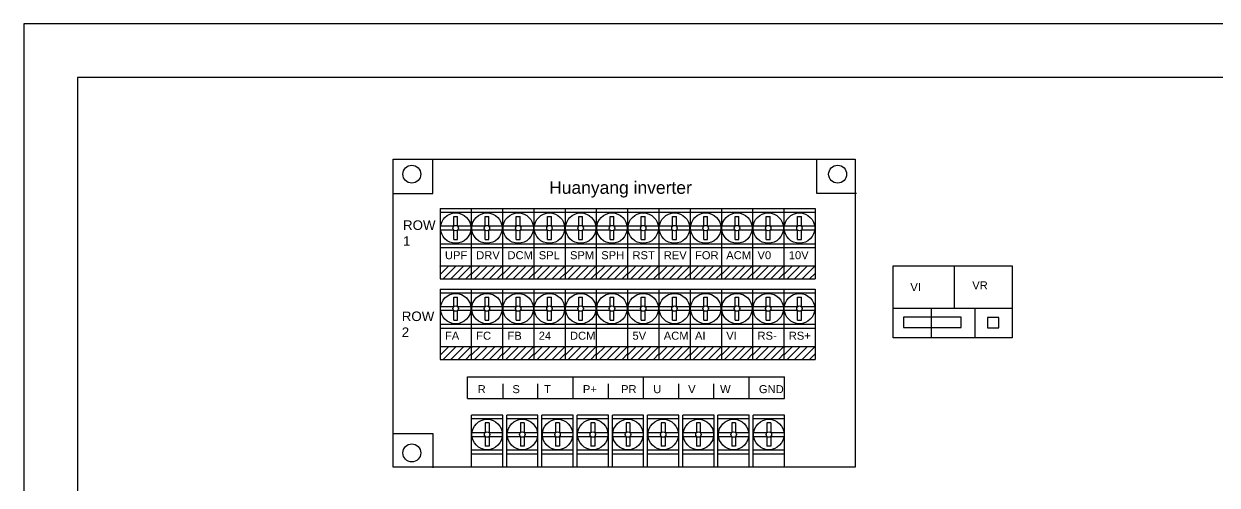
# Model space of a CAD drawing. Header units: inches. Extents: x 0 to 34.5, y 0 to 23.
# Drawn here: x 0 to 11.12, y 18.69 to 23 of the extents above; entities that cross this region are included whole.
import ezdxf
from ezdxf.enums import TextEntityAlignment as Align

# ---------------------------------------------------------------- set-up
doc = ezdxf.new("R2010")
doc.units = ezdxf.units.IN
doc.header["$MEASUREMENT"] = 0
doc.linetypes.add('ACAD_ISO03W100', pattern=[30, 12, -18])
doc.layers.add('TEMPLATE', color=5, linetype='Continuous')
doc.layers.add('Title Block', color=7, linetype='Continuous')
doc.styles.add('ISO Proportional', font='isocp.shx')
doc.styles.get("Standard").update_dxf_attribs({"font": 'Arial.ttf'})

# ---------------------------------------------------------------- blocks, each defined once
blk = doc.blocks.new('VFD')
at = {"linetype": 'Continuous'}
h = blk.add_hatch(dxfattribs=at)
h.set_pattern_fill('ANSI31', color=256, scale=0.25)
h.set_pattern_definition([(45, (5.415676, -1.14462), (-0.02209709, 0.02209709), [])])
h.paths.add_polyline_path([(1.131, 5.6106), (1.131, 5.5342), (1.3148, 5.5342), (1.3148, 5.6106)])
h = blk.add_hatch(dxfattribs=at)
h.set_pattern_fill('ANSI31', color=256, scale=0.25)
h.set_pattern_definition([(45, (5.599474, -1.14462), (-0.02209709, 0.02209709), [])])
h.paths.add_polyline_path([(1.3148, 5.6106), (1.3148, 5.5342), (1.4986, 5.5342), (1.4986, 5.6106)])
h = blk.add_hatch(dxfattribs=at)
h.set_pattern_fill('ANSI31', color=256, scale=0.25)
h.set_pattern_definition([(45, (5.783273, -1.14462), (-0.02209709, 0.02209709), [])])
h.paths.add_polyline_path([(1.4986, 5.6106), (1.4986, 5.5342), (1.6824, 5.5342), (1.6824, 5.6106)])
h = blk.add_hatch(dxfattribs=at)
h.set_pattern_fill('ANSI31', color=256, scale=0.25)
h.set_pattern_definition([(45, (5.96707, -1.14462), (-0.02209709, 0.02209709), [])])
h.paths.add_polyline_path([(1.6824, 5.6106), (1.6824, 5.5342), (1.8662, 5.5342), (1.8662, 5.6106)])
h = blk.add_hatch(dxfattribs=at)
h.set_pattern_fill('ANSI31', color=256, scale=0.25)
h.set_pattern_definition([(45, (6.15087, -1.14462), (-0.02209709, 0.02209709), [])])
h.paths.add_polyline_path([(1.8662, 5.6106), (1.8662, 5.5342), (2.05, 5.5342), (2.05, 5.6106)])
h = blk.add_hatch(dxfattribs=at)
h.set_pattern_fill('ANSI31', color=256, scale=0.25)
h.set_pattern_definition([(45, (6.334668, -1.14462), (-0.02209709, 0.02209709), [])])
h.paths.add_polyline_path([(2.05, 5.6106), (2.05, 5.5342), (2.2338, 5.5342), (2.2338, 5.6106)])
h = blk.add_hatch(dxfattribs=at)
h.set_pattern_fill('ANSI31', color=256, scale=0.25)
h.set_pattern_definition([(45, (6.518467, -1.14462), (-0.02209709, 0.02209709), [])])
h.paths.add_polyline_path([(2.2338, 5.6106), (2.2338, 5.5342), (2.4176, 5.5342), (2.4176, 5.6106)])
h = blk.add_hatch(dxfattribs=at)
h.set_pattern_fill('ANSI31', color=256, scale=0.25)
h.set_pattern_definition([(45, (6.702265, -1.14462), (-0.02209709, 0.02209709), [])])
h.paths.add_polyline_path([(2.4176, 5.6106), (2.4176, 5.5342), (2.6014, 5.5342), (2.6014, 5.6106)])
h = blk.add_hatch(dxfattribs=at)
h.set_pattern_fill('ANSI31', color=256, scale=0.25)
h.set_pattern_definition([(45, (6.886064, -1.14462), (-0.02209709, 0.02209709), [])])
h.paths.add_polyline_path([(2.6014, 5.6106), (2.6014, 5.5342), (2.7852, 5.5342), (2.7852, 5.6106)])
h = blk.add_hatch(dxfattribs=at)
h.set_pattern_fill('ANSI31', color=256, scale=0.25)
h.set_pattern_definition([(45, (7.069862, -1.14462), (-0.02209709, 0.02209709), [])])
h.paths.add_polyline_path([(2.7852, 5.6106), (2.7852, 5.5342), (2.969, 5.5342), (2.969, 5.6106)])
h = blk.add_hatch(dxfattribs=at)
h.set_pattern_fill('ANSI31', color=256, scale=0.25)
h.set_pattern_definition([(45, (7.25366, -1.14462), (-0.02209709, 0.02209709), [])])
h.paths.add_polyline_path([(2.969, 5.6106), (2.969, 5.5342), (3.1528, 5.5342), (3.1528, 5.6106)])
h = blk.add_hatch(dxfattribs=at)
h.set_pattern_fill('ANSI31', color=256, scale=0.25)
h.set_pattern_definition([(45, (7.43746, -1.14462), (-0.02209709, 0.02209709), [])])
h.paths.add_polyline_path([(3.1528, 5.6106), (3.1528, 5.5342), (3.3366, 5.5342), (3.3366, 5.6106)])
at = {"linetype": 'Continuous', "ltscale": 0.079}
h = blk.add_hatch(dxfattribs=at)
h.set_pattern_fill('ANSI31', color=256, scale=10)
h.paths.add_polyline_path([(4.1953, 5.309), (4.0193, 5.309), (4.0193, 5.2472), (4.1953, 5.2472)])
h.paths.add_polyline_path([(4.0193, 5.309), (3.8561, 5.309), (3.8561, 5.2472), (4.0193, 5.2472)])
at = {"linetype": 'Continuous'}
h = blk.add_hatch(dxfattribs=at)
h.set_pattern_fill('ANSI31', color=256, scale=0.25)
h.set_pattern_definition([(45, (5.415676, -1.61836), (-0.02209709, 0.02209709), [])])
h.paths.add_polyline_path([(1.131, 5.1369), (1.131, 5.0604), (1.3148, 5.0604), (1.3148, 5.1369)])
h = blk.add_hatch(dxfattribs=at)
h.set_pattern_fill('ANSI31', color=256, scale=0.25)
h.set_pattern_definition([(45, (5.599474, -1.61836), (-0.02209709, 0.02209709), [])])
h.paths.add_polyline_path([(1.3148, 5.1369), (1.3148, 5.0604), (1.4986, 5.0604), (1.4986, 5.1369)])
h = blk.add_hatch(dxfattribs=at)
h.set_pattern_fill('ANSI31', color=256, scale=0.25)
h.set_pattern_definition([(45, (5.783273, -1.61836), (-0.02209709, 0.02209709), [])])
h.paths.add_polyline_path([(1.4986, 5.1369), (1.4986, 5.0604), (1.6824, 5.0604), (1.6824, 5.1369)])
h = blk.add_hatch(dxfattribs=at)
h.set_pattern_fill('ANSI31', color=256, scale=0.25)
h.set_pattern_definition([(45, (5.96707, -1.61836), (-0.02209709, 0.02209709), [])])
h.paths.add_polyline_path([(1.6824, 5.1369), (1.6824, 5.0604), (1.8662, 5.0604), (1.8662, 5.1369)])
h = blk.add_hatch(dxfattribs=at)
h.set_pattern_fill('ANSI31', color=256, scale=0.25)
h.set_pattern_definition([(45, (6.15087, -1.61836), (-0.02209709, 0.02209709), [])])
h.paths.add_polyline_path([(1.8662, 5.1369), (1.8662, 5.0604), (2.05, 5.0604), (2.05, 5.1369)])
h = blk.add_hatch(dxfattribs=at)
h.set_pattern_fill('ANSI31', color=256, scale=0.25)
h.set_pattern_definition([(45, (6.334668, -1.61836), (-0.02209709, 0.02209709), [])])
h.paths.add_polyline_path([(2.05, 5.1369), (2.05, 5.0604), (2.2338, 5.0604), (2.2338, 5.1369)])
h = blk.add_hatch(dxfattribs=at)
h.set_pattern_fill('ANSI31', color=256, scale=0.25)
h.set_pattern_definition([(45, (6.518467, -1.61836), (-0.02209709, 0.02209709), [])])
h.paths.add_polyline_path([(2.2338, 5.1369), (2.2338, 5.0604), (2.4176, 5.0604), (2.4176, 5.1369)])
h = blk.add_hatch(dxfattribs=at)
h.set_pattern_fill('ANSI31', color=256, scale=0.25)
h.set_pattern_definition([(45, (6.702265, -1.61836), (-0.02209709, 0.02209709), [])])
h.paths.add_polyline_path([(2.4176, 5.1369), (2.4176, 5.0604), (2.6014, 5.0604), (2.6014, 5.1369)])
h = blk.add_hatch(dxfattribs=at)
h.set_pattern_fill('ANSI31', color=256, scale=0.25)
h.set_pattern_definition([(45, (6.886064, -1.61836), (-0.02209709, 0.02209709), [])])
h.paths.add_polyline_path([(2.6014, 5.1369), (2.6014, 5.0604), (2.7852, 5.0604), (2.7852, 5.1369)])
h = blk.add_hatch(dxfattribs=at)
h.set_pattern_fill('ANSI31', color=256, scale=0.25)
h.set_pattern_definition([(45, (7.069862, -1.61836), (-0.02209709, 0.02209709), [])])
h.paths.add_polyline_path([(2.7852, 5.1369), (2.7852, 5.0604), (2.969, 5.0604), (2.969, 5.1369)])
h = blk.add_hatch(dxfattribs=at)
h.set_pattern_fill('ANSI31', color=256, scale=0.25)
h.set_pattern_definition([(45, (7.25366, -1.61836), (-0.02209709, 0.02209709), [])])
h.paths.add_polyline_path([(2.969, 5.1369), (2.969, 5.0604), (3.1528, 5.0604), (3.1528, 5.1369)])
h = blk.add_hatch(dxfattribs=at)
h.set_pattern_fill('ANSI31', color=256, scale=0.25)
h.set_pattern_definition([(45, (7.43746, -1.61836), (-0.02209709, 0.02209709), [])])
h.paths.add_polyline_path([(3.1528, 5.1369), (3.1528, 5.0604), (3.3366, 5.0604), (3.3366, 5.1369)])
for p, q in [((1.0878, 6.036), (1.0878, 6.2377)), ((3.3464, 6.036), (3.3464, 6.2377)), ((0.8543, 6.036), (1.0878, 6.036)), ((3.5799, 6.036), (3.3464, 6.036)), ((1.131, 5.9476), (1.131, 5.5342)), ((1.3148, 5.9476), (1.3148, 5.5342)), ((1.4986, 5.9476), (1.4986, 5.5342)), ((1.6824, 5.9476), (1.6824, 5.5342)), ((1.8662, 5.9476), (1.8662, 5.5342)), ((2.05, 5.9476), (2.05, 5.5342)), ((2.2338, 5.9476), (2.2338, 5.5342)), ((2.4176, 5.9476), (2.4176, 5.5342)), ((2.6014, 5.9476), (2.6014, 5.5342)), ((2.7852, 5.9476), (2.7852, 5.5342)), ((2.969, 5.9476), (2.969, 5.5342)), ((3.1528, 5.9476), (3.1528, 5.5342)), ((3.3366, 5.9476), (3.3366, 5.5342)), ((1.131, 5.5342), (1.3148, 5.5342)), ((1.131, 5.4739), (1.131, 5.0604)), ((1.3148, 5.5342), (1.4986, 5.5342)), ((1.3148, 5.4739), (1.3148, 5.0604)), ((1.4986, 5.5342), (1.6824, 5.5342)), ((1.4986, 5.4739), (1.4986, 5.0604)), ((1.6824, 5.5342), (1.8662, 5.5342)), ((1.6824, 5.4739), (1.6824, 5.0604)), ((1.8662, 5.5342), (2.05, 5.5342)), ((1.8662, 5.4739), (1.8662, 5.0604)), ((2.05, 5.5342), (2.2338, 5.5342)), ((2.05, 5.4739), (2.05, 5.0604)), ((2.2338, 5.5342), (2.4176, 5.5342)), ((2.2338, 5.4739), (2.2338, 5.0604)), ((2.4176, 5.5342), (2.6014, 5.5342)), ((2.4176, 5.4739), (2.4176, 5.0604)), ((2.6014, 5.5342), (2.7852, 5.5342)), ((2.6014, 5.4739), (2.6014, 5.0604)), ((2.7852, 5.5342), (2.969, 5.5342)), ((2.7852, 5.4739), (2.7852, 5.0604)), ((2.969, 5.5342), (3.1528, 5.5342)), ((2.969, 5.4739), (2.969, 5.0604)), ((3.1528, 5.5342), (3.3366, 5.5342)), ((3.1528, 5.4739), (3.1528, 5.0604)), ((3.3366, 5.4739), (3.3366, 5.0604)), ((1.131, 5.0604), (1.3148, 5.0604)), ((1.3148, 5.0604), (1.4986, 5.0604)), ((1.4986, 5.0604), (1.6824, 5.0604)), ((1.6824, 5.0604), (1.8662, 5.0604)), ((1.8662, 5.0604), (2.05, 5.0604)), ((2.05, 5.0604), (2.2338, 5.0604)), ((2.2338, 5.0604), (2.4176, 5.0604)), ((2.4176, 5.0604), (2.6014, 5.0604)), ((2.6014, 5.0604), (2.7852, 5.0604)), ((2.7852, 5.0604), (2.969, 5.0604)), ((2.969, 5.0604), (3.1528, 5.0604)), ((3.1528, 5.0604), (3.3366, 5.0604)), ((1.2924, 4.8302), (3.1561, 4.8302)), ((0.8543, 4.6238), (1.0878, 4.6238)), ((1.0878, 4.6238), (1.0878, 4.4221))]:
    blk.add_line(p, q, dxfattribs=at)
at = {"linetype": 'Continuous', "ltscale": 0.079}
for p, q in [((4.1561, 5.3622), (4.1561, 5.6104)), ((3.795, 5.3622), (4.4947, 5.3622)), ((4.0193, 5.3622), (4.0193, 5.1863)), ((4.2766, 5.3622), (4.2766, 5.1863))]:
    blk.add_line(p, q, dxfattribs=at)
at = {"linetype": 'Continuous'}
blk.add_lwpolyline([(3.5729, 4.4254), (0.8543, 4.4254), (0.8543, 6.2377), (3.5729, 6.2377)], close=True, dxfattribs=at)
at = {"linetype": 'Continuous', "ltscale": 0.079}
for points in [[(3.795, 5.6104), (4.4947, 5.6104), (4.4947, 5.1863), (3.795, 5.1863)], [(3.8561, 5.2472), (4.1953, 5.2472), (4.1953, 5.309), (3.8561, 5.309)], [(4.3508, 5.2455), (4.4162, 5.2455), (4.4162, 5.3073), (4.3508, 5.3073)]]:
    blk.add_lwpolyline(points, close=True, dxfattribs=at)
at = {"layer": 'TEMPLATE', "color": 7}
for p, q in [((1.131, 5.9476), (1.3148, 5.9476)), ((1.131, 5.9256), (1.3148, 5.9256)), ((1.2116, 5.9007), (1.2342, 5.9007)), ((1.2116, 5.8441), (1.2116, 5.9007)), ((1.2342, 5.8441), (1.2342, 5.9007)), ((1.3148, 5.9476), (1.4986, 5.9476)), ((1.3148, 5.9256), (1.4986, 5.9256)), ((1.3954, 5.9007), (1.418, 5.9007)), ((1.3954, 5.8441), (1.3954, 5.9007)), ((1.418, 5.8441), (1.418, 5.9007)), ((1.4986, 5.9476), (1.6824, 5.9476)), ((1.4986, 5.9256), (1.6824, 5.9256)), ((1.5792, 5.9007), (1.6018, 5.9007)), ((1.5792, 5.8441), (1.5792, 5.9007)), ((1.6018, 5.8441), (1.6018, 5.9007)), ((1.6824, 5.9476), (1.8662, 5.9476)), ((1.6824, 5.9256), (1.8662, 5.9256)), ((1.763, 5.9007), (1.7856, 5.9007)), ((1.763, 5.8441), (1.763, 5.9007)), ((1.7856, 5.8441), (1.7856, 5.9007)), ((1.8662, 5.9476), (2.05, 5.9476)), ((1.8662, 5.9256), (2.05, 5.9256)), ((1.9468, 5.9007), (1.9694, 5.9007)), ((1.9468, 5.8441), (1.9468, 5.9007)), ((1.9694, 5.8441), (1.9694, 5.9007)), ((2.05, 5.9476), (2.2338, 5.9476)), ((2.05, 5.9256), (2.2338, 5.9256)), ((2.1306, 5.9007), (2.1532, 5.9007)), ((2.1306, 5.8441), (2.1306, 5.9007)), ((2.1532, 5.8441), (2.1532, 5.9007)), ((2.2338, 5.9476), (2.4176, 5.9476)), ((2.2338, 5.9256), (2.4176, 5.9256)), ((2.3144, 5.9007), (2.337, 5.9007)), ((2.3144, 5.8441), (2.3144, 5.9007)), ((2.337, 5.8441), (2.337, 5.9007)), ((2.4176, 5.9476), (2.6014, 5.9476)), ((2.4176, 5.9256), (2.6014, 5.9256)), ((2.4982, 5.9007), (2.5208, 5.9007)), ((2.4982, 5.8441), (2.4982, 5.9007)), ((2.5208, 5.8441), (2.5208, 5.9007)), ((2.6014, 5.9476), (2.7852, 5.9476)), ((2.6014, 5.9256), (2.7852, 5.9256)), ((2.682, 5.9007), (2.7046, 5.9007)), ((2.682, 5.8441), (2.682, 5.9007)), ((2.7046, 5.8441), (2.7046, 5.9007)), ((2.7852, 5.9476), (2.969, 5.9476)), ((2.7852, 5.9256), (2.969, 5.9256)), ((2.8658, 5.9007), (2.8884, 5.9007)), ((2.8658, 5.8441), (2.8658, 5.9007)), ((2.8884, 5.8441), (2.8884, 5.9007)), ((2.969, 5.9476), (3.1528, 5.9476)), ((2.969, 5.9256), (3.1528, 5.9256)), ((3.0496, 5.9007), (3.0722, 5.9007)), ((3.0496, 5.8441), (3.0496, 5.9007)), ((3.0722, 5.8441), (3.0722, 5.9007)), ((3.1528, 5.9476), (3.3366, 5.9476)), ((3.1528, 5.9256), (3.3366, 5.9256)), ((3.2334, 5.9007), (3.256, 5.9007)), ((3.2334, 5.8441), (3.2334, 5.9007)), ((3.256, 5.8441), (3.256, 5.9007)), ((1.2116, 5.844), (1.1336, 5.844)), ((1.3122, 5.844), (1.2343, 5.844)), ((1.3954, 5.844), (1.3174, 5.844)), ((1.496, 5.844), (1.4181, 5.844)), ((1.5792, 5.844), (1.5012, 5.844)), ((1.6798, 5.844), (1.6019, 5.844)), ((1.763, 5.844), (1.685, 5.844)), ((1.8636, 5.844), (1.7857, 5.844)), ((1.9468, 5.844), (1.8688, 5.844)), ((2.0474, 5.844), (1.9695, 5.844)), ((2.1306, 5.844), (2.0526, 5.844)), ((2.2312, 5.844), (2.1533, 5.844)), ((2.3144, 5.844), (2.2364, 5.844)), ((2.415, 5.844), (2.3371, 5.844)), ((2.4982, 5.844), (2.4202, 5.844)), ((2.5988, 5.844), (2.5208, 5.844)), ((2.682, 5.844), (2.604, 5.844)), ((2.7826, 5.844), (2.7046, 5.844)), ((2.8658, 5.844), (2.7878, 5.844)), ((2.9664, 5.844), (2.8884, 5.844)), ((3.0496, 5.844), (2.9716, 5.844)), ((3.1502, 5.844), (3.0722, 5.844)), ((3.2334, 5.844), (3.1554, 5.844)), ((3.334, 5.844), (3.256, 5.844)), ((1.2116, 5.8214), (1.1336, 5.8214)), ((1.2116, 5.7648), (1.2116, 5.8214)), ((1.2116, 5.7648), (1.2342, 5.7648)), ((1.2342, 5.7648), (1.2342, 5.8214)), ((1.3122, 5.8214), (1.2343, 5.8214)), ((1.3954, 5.8214), (1.3174, 5.8214)), ((1.3954, 5.7648), (1.3954, 5.8214)), ((1.3954, 5.7648), (1.418, 5.7648)), ((1.418, 5.7648), (1.418, 5.8214)), ((1.496, 5.8214), (1.4181, 5.8214)), ((1.5792, 5.8214), (1.5012, 5.8214)), ((1.5792, 5.7648), (1.5792, 5.8214)), ((1.5792, 5.7648), (1.6018, 5.7648)), ((1.6018, 5.7648), (1.6018, 5.8214)), ((1.6798, 5.8214), (1.6019, 5.8214)), ((1.763, 5.8214), (1.685, 5.8214)), ((1.763, 5.7648), (1.763, 5.8214)), ((1.763, 5.7648), (1.7856, 5.7648)), ((1.7856, 5.7648), (1.7856, 5.8214)), ((1.8636, 5.8214), (1.7857, 5.8214)), ((1.9468, 5.8214), (1.8688, 5.8214)), ((1.9468, 5.7648), (1.9468, 5.8214)), ((1.9468, 5.7648), (1.9694, 5.7648)), ((1.9694, 5.7648), (1.9694, 5.8214)), ((2.0474, 5.8214), (1.9695, 5.8214)), ((2.1306, 5.8214), (2.0526, 5.8214)), ((2.1306, 5.7648), (2.1306, 5.8214)), ((2.1306, 5.7648), (2.1532, 5.7648)), ((2.1532, 5.7648), (2.1532, 5.8214)), ((2.2312, 5.8214), (2.1533, 5.8214)), ((2.3144, 5.8214), (2.2364, 5.8214)), ((2.3144, 5.7648), (2.3144, 5.8214)), ((2.3144, 5.7648), (2.337, 5.7648)), ((2.337, 5.7648), (2.337, 5.8214)), ((2.415, 5.8214), (2.3371, 5.8214)), ((2.4982, 5.8214), (2.4202, 5.8214)), ((2.4982, 5.7648), (2.4982, 5.8214)), ((2.4982, 5.7648), (2.5208, 5.7648)), ((2.5988, 5.8214), (2.5208, 5.8214)), ((2.5208, 5.7648), (2.5208, 5.8214)), ((2.682, 5.8214), (2.604, 5.8214)), ((2.682, 5.7648), (2.682, 5.8214)), ((2.682, 5.7648), (2.7046, 5.7648)), ((2.7826, 5.8214), (2.7046, 5.8214)), ((2.7046, 5.7648), (2.7046, 5.8214)), ((2.8658, 5.8214), (2.7878, 5.8214)), ((2.8658, 5.7648), (2.8658, 5.8214)), ((2.8658, 5.7648), (2.8884, 5.7648)), ((2.9664, 5.8214), (2.8884, 5.8214)), ((2.8884, 5.7648), (2.8884, 5.8214)), ((3.0496, 5.8214), (2.9716, 5.8214)), ((3.0496, 5.7648), (3.0496, 5.8214)), ((3.0496, 5.7648), (3.0722, 5.7648)), ((3.1502, 5.8214), (3.0722, 5.8214)), ((3.0722, 5.7648), (3.0722, 5.8214)), ((3.2334, 5.8214), (3.1554, 5.8214)), ((3.2334, 5.7648), (3.2334, 5.8214)), ((3.2334, 5.7648), (3.256, 5.7648)), ((3.334, 5.8214), (3.256, 5.8214)), ((3.256, 5.7648), (3.256, 5.8214)), ((1.131, 5.7403), (1.3148, 5.7403)), ((1.131, 5.7182), (3.3366, 5.7182)), ((1.3148, 5.7403), (1.4986, 5.7403)), ((1.4986, 5.7403), (1.6824, 5.7403)), ((1.6824, 5.7403), (1.8662, 5.7403)), ((1.8662, 5.7403), (2.05, 5.7403)), ((2.05, 5.7403), (2.2338, 5.7403)), ((2.2338, 5.7403), (2.4176, 5.7403)), ((2.4176, 5.7403), (2.6014, 5.7403)), ((2.6014, 5.7403), (2.7852, 5.7403)), ((2.7852, 5.7403), (2.969, 5.7403)), ((2.969, 5.7403), (3.1528, 5.7403)), ((3.1528, 5.7403), (3.3366, 5.7403)), ((1.131, 5.6106), (3.3366, 5.6106)), ((1.131, 5.4739), (1.3148, 5.4739)), ((1.3148, 5.4739), (1.4986, 5.4739)), ((1.4986, 5.4739), (1.6824, 5.4739)), ((1.6824, 5.4739), (1.8662, 5.4739)), ((1.8662, 5.4739), (2.05, 5.4739)), ((2.05, 5.4739), (2.2338, 5.4739)), ((2.2338, 5.4739), (2.4176, 5.4739)), ((2.4176, 5.4739), (2.6014, 5.4739)), ((2.6014, 5.4739), (2.7852, 5.4739)), ((2.7852, 5.4739), (2.969, 5.4739)), ((2.969, 5.4739), (3.1528, 5.4739)), ((3.1528, 5.4739), (3.3366, 5.4739)), ((1.131, 5.4518), (1.3148, 5.4518)), ((1.2116, 5.4269), (1.2342, 5.4269)), ((1.2116, 5.3703), (1.2116, 5.4269)), ((1.2342, 5.3703), (1.2342, 5.4269)), ((1.3148, 5.4518), (1.4986, 5.4518)), ((1.3954, 5.4269), (1.418, 5.4269)), ((1.3954, 5.3703), (1.3954, 5.4269)), ((1.418, 5.3703), (1.418, 5.4269)), ((1.4986, 5.4518), (1.6824, 5.4518)), ((1.5792, 5.4269), (1.6018, 5.4269)), ((1.5792, 5.3703), (1.5792, 5.4269)), ((1.6018, 5.3703), (1.6018, 5.4269)), ((1.6824, 5.4518), (1.8662, 5.4518)), ((1.763, 5.4269), (1.7856, 5.4269)), ((1.763, 5.3703), (1.763, 5.4269)), ((1.7856, 5.3703), (1.7856, 5.4269)), ((1.8662, 5.4518), (2.05, 5.4518)), ((1.9468, 5.4269), (1.9694, 5.4269)), ((1.9468, 5.3703), (1.9468, 5.4269)), ((1.9694, 5.3703), (1.9694, 5.4269)), ((2.05, 5.4518), (2.2338, 5.4518)), ((2.1306, 5.4269), (2.1532, 5.4269)), ((2.1306, 5.3703), (2.1306, 5.4269)), ((2.1532, 5.3703), (2.1532, 5.4269)), ((2.2338, 5.4518), (2.4176, 5.4518)), ((2.3144, 5.4269), (2.337, 5.4269)), ((2.3144, 5.3703), (2.3144, 5.4269)), ((2.337, 5.3703), (2.337, 5.4269)), ((2.4176, 5.4518), (2.6014, 5.4518)), ((2.4982, 5.4269), (2.5208, 5.4269)), ((2.4982, 5.3703), (2.4982, 5.4269)), ((2.5208, 5.3703), (2.5208, 5.4269)), ((2.6014, 5.4518), (2.7852, 5.4518)), ((2.682, 5.4269), (2.7046, 5.4269)), ((2.682, 5.3703), (2.682, 5.4269)), ((2.7046, 5.3703), (2.7046, 5.4269)), ((2.7852, 5.4518), (2.969, 5.4518)), ((2.8658, 5.4269), (2.8884, 5.4269)), ((2.8658, 5.3703), (2.8658, 5.4269)), ((2.8884, 5.3703), (2.8884, 5.4269)), ((2.969, 5.4518), (3.1528, 5.4518)), ((3.0496, 5.4269), (3.0722, 5.4269)), ((3.0496, 5.3703), (3.0496, 5.4269)), ((3.0722, 5.3703), (3.0722, 5.4269)), ((3.1528, 5.4518), (3.3366, 5.4518)), ((3.2334, 5.4269), (3.256, 5.4269)), ((3.2334, 5.3703), (3.2334, 5.4269)), ((3.256, 5.3703), (3.256, 5.4269)), ((1.2116, 5.3703), (1.1336, 5.3703)), ((1.2116, 5.3477), (1.1336, 5.3477)), ((1.2116, 5.2911), (1.2116, 5.3477)), ((1.2342, 5.2911), (1.2342, 5.3477)), ((1.3122, 5.3703), (1.2343, 5.3703)), ((1.3122, 5.3477), (1.2343, 5.3477)), ((1.3954, 5.3703), (1.3174, 5.3703)), ((1.3954, 5.3477), (1.3174, 5.3477)), ((1.3954, 5.2911), (1.3954, 5.3477)), ((1.418, 5.2911), (1.418, 5.3477)), ((1.496, 5.3703), (1.4181, 5.3703)), ((1.496, 5.3477), (1.4181, 5.3477)), ((1.5792, 5.3703), (1.5012, 5.3703)), ((1.5792, 5.3477), (1.5012, 5.3477)), ((1.5792, 5.2911), (1.5792, 5.3477)), ((1.6018, 5.2911), (1.6018, 5.3477)), ((1.6798, 5.3703), (1.6019, 5.3703)), ((1.6798, 5.3477), (1.6019, 5.3477)), ((1.763, 5.3703), (1.685, 5.3703)), ((1.763, 5.3477), (1.685, 5.3477)), ((1.763, 5.2911), (1.763, 5.3477)), ((1.7856, 5.2911), (1.7856, 5.3477)), ((1.8636, 5.3703), (1.7857, 5.3703)), ((1.8636, 5.3477), (1.7857, 5.3477)), ((1.9468, 5.3703), (1.8688, 5.3703)), ((1.9468, 5.3477), (1.8688, 5.3477)), ((1.9468, 5.2911), (1.9468, 5.3477)), ((1.9694, 5.2911), (1.9694, 5.3477)), ((2.0474, 5.3703), (1.9695, 5.3703)), ((2.0474, 5.3477), (1.9695, 5.3477)), ((2.1306, 5.3703), (2.0526, 5.3703)), ((2.1306, 5.3477), (2.0526, 5.3477)), ((2.1306, 5.2911), (2.1306, 5.3477)), ((2.1532, 5.2911), (2.1532, 5.3477)), ((2.2312, 5.3703), (2.1533, 5.3703)), ((2.2312, 5.3477), (2.1533, 5.3477)), ((2.3144, 5.3703), (2.2364, 5.3703)), ((2.3144, 5.3477), (2.2364, 5.3477)), ((2.3144, 5.2911), (2.3144, 5.3477)), ((2.337, 5.2911), (2.337, 5.3477)), ((2.415, 5.3703), (2.3371, 5.3703)), ((2.415, 5.3477), (2.3371, 5.3477)), ((2.4982, 5.3703), (2.4202, 5.3703)), ((2.4982, 5.3477), (2.4202, 5.3477)), ((2.4982, 5.2911), (2.4982, 5.3477)), ((2.5988, 5.3703), (2.5208, 5.3703)), ((2.5988, 5.3477), (2.5208, 5.3477)), ((2.5208, 5.2911), (2.5208, 5.3477)), ((2.682, 5.3703), (2.604, 5.3703)), ((2.682, 5.3477), (2.604, 5.3477)), ((2.682, 5.2911), (2.682, 5.3477)), ((2.7826, 5.3703), (2.7046, 5.3703)), ((2.7826, 5.3477), (2.7046, 5.3477)), ((2.7046, 5.2911), (2.7046, 5.3477)), ((2.8658, 5.3703), (2.7878, 5.3703)), ((2.8658, 5.3477), (2.7878, 5.3477)), ((2.8658, 5.2911), (2.8658, 5.3477)), ((2.9664, 5.3703), (2.8884, 5.3703)), ((2.9664, 5.3477), (2.8884, 5.3477)), ((2.8884, 5.2911), (2.8884, 5.3477)), ((3.0496, 5.3703), (2.9716, 5.3703)), ((3.0496, 5.3477), (2.9716, 5.3477)), ((3.0496, 5.2911), (3.0496, 5.3477)), ((3.1502, 5.3703), (3.0722, 5.3703)), ((3.1502, 5.3477), (3.0722, 5.3477)), ((3.0722, 5.2911), (3.0722, 5.3477)), ((3.2334, 5.3703), (3.1554, 5.3703)), ((3.2334, 5.3477), (3.1554, 5.3477)), ((3.2334, 5.2911), (3.2334, 5.3477)), ((3.334, 5.3703), (3.256, 5.3703)), ((3.334, 5.3477), (3.256, 5.3477)), ((3.256, 5.2911), (3.256, 5.3477)), ((1.131, 5.2665), (1.3148, 5.2665)), ((1.2116, 5.2911), (1.2342, 5.2911)), ((1.3148, 5.2665), (1.4986, 5.2665)), ((1.3954, 5.2911), (1.418, 5.2911)), ((1.4986, 5.2665), (1.6824, 5.2665)), ((1.5792, 5.2911), (1.6018, 5.2911)), ((1.6824, 5.2665), (1.8662, 5.2665)), ((1.763, 5.2911), (1.7856, 5.2911)), ((1.8662, 5.2665), (2.05, 5.2665)), ((1.9468, 5.2911), (1.9694, 5.2911)), ((2.05, 5.2665), (2.2338, 5.2665)), ((2.1306, 5.2911), (2.1532, 5.2911)), ((2.2338, 5.2665), (2.4176, 5.2665)), ((2.3144, 5.2911), (2.337, 5.2911)), ((2.4176, 5.2665), (2.6014, 5.2665)), ((2.4982, 5.2911), (2.5208, 5.2911)), ((2.6014, 5.2665), (2.7852, 5.2665)), ((2.682, 5.2911), (2.7046, 5.2911)), ((2.7852, 5.2665), (2.969, 5.2665)), ((2.8658, 5.2911), (2.8884, 5.2911)), ((2.969, 5.2665), (3.1528, 5.2665)), ((3.0496, 5.2911), (3.0722, 5.2911)), ((3.1528, 5.2665), (3.3366, 5.2665)), ((3.2334, 5.2911), (3.256, 5.2911)), ((1.131, 5.2445), (3.3366, 5.2445)), ((1.131, 5.1369), (3.3366, 5.1369)), ((1.2924, 4.8302), (1.2924, 4.9584)), ((1.2924, 4.9584), (3.1558, 4.9584)), ((1.5023, 4.8302), (1.5023, 4.9165)), ((1.7066, 4.8302), (1.7066, 4.9165)), ((1.9136, 4.8302), (1.9136, 4.9584)), ((2.1212, 4.8302), (2.1212, 4.9165)), ((2.3278, 4.8302), (2.3278, 4.9584)), ((2.5349, 4.8302), (2.5349, 4.9165)), ((2.7401, 4.8302), (2.7401, 4.9165)), ((2.949, 4.8302), (2.949, 4.9584)), ((3.1561, 4.8302), (3.1558, 4.9584)), ((1.316, 4.4254), (1.316, 4.7326)), ((1.4998, 4.7326), (1.316, 4.7326)), ((1.4998, 4.7105), (1.316, 4.7105)), ((1.4998, 4.4254), (1.4998, 4.7326)), ((1.5231, 4.4254), (1.5231, 4.7326)), ((1.7069, 4.7326), (1.5231, 4.7326)), ((1.7069, 4.7105), (1.5231, 4.7105)), ((1.7069, 4.4254), (1.7069, 4.7326)), ((1.914, 4.7326), (1.7302, 4.7326)), ((1.7302, 4.4254), (1.7302, 4.7326)), ((1.914, 4.7105), (1.7302, 4.7105)), ((1.914, 4.4254), (1.914, 4.7326)), ((1.9372, 4.4254), (1.9372, 4.7326)), ((2.121, 4.7326), (1.9372, 4.7326)), ((2.121, 4.7105), (1.9372, 4.7105)), ((2.121, 4.4254), (2.121, 4.7326)), ((2.3281, 4.7326), (2.1443, 4.7326)), ((2.1443, 4.4254), (2.1443, 4.7326)), ((2.3281, 4.7105), (2.1443, 4.7105)), ((2.3281, 4.4254), (2.3281, 4.7326)), ((2.3514, 4.4254), (2.3514, 4.7326)), ((2.5352, 4.7326), (2.3514, 4.7326)), ((2.5352, 4.7105), (2.3514, 4.7105)), ((2.5352, 4.4254), (2.5352, 4.7326)), ((2.5584, 4.4254), (2.5584, 4.7326)), ((2.7422, 4.7326), (2.5584, 4.7326)), ((2.7422, 4.7105), (2.5584, 4.7105)), ((2.7422, 4.4254), (2.7422, 4.7326)), ((2.7655, 4.4254), (2.7655, 4.7326)), ((2.9493, 4.7326), (2.7655, 4.7326)), ((2.9493, 4.7105), (2.7655, 4.7105)), ((2.9493, 4.4254), (2.9493, 4.7326)), ((2.9726, 4.4254), (2.9726, 4.7326)), ((3.1564, 4.7326), (2.9726, 4.7326)), ((3.1564, 4.7105), (2.9726, 4.7105)), ((3.1564, 4.4254), (3.1564, 4.7326)), ((1.4192, 4.686), (1.3966, 4.686)), ((1.3966, 4.686), (1.3966, 4.6294)), ((1.4192, 4.686), (1.4192, 4.6294)), ((1.6037, 4.686), (1.6037, 4.6294)), ((1.6263, 4.686), (1.6037, 4.686)), ((1.6263, 4.686), (1.6263, 4.6294)), ((1.8333, 4.686), (1.8108, 4.686)), ((1.8108, 4.686), (1.8108, 4.6294)), ((1.8333, 4.686), (1.8333, 4.6294)), ((2.0178, 4.686), (2.0178, 4.6294)), ((2.0404, 4.686), (2.0178, 4.686)), ((2.0404, 4.686), (2.0404, 4.6294)), ((2.2475, 4.686), (2.2249, 4.686)), ((2.2249, 4.686), (2.2249, 4.6294)), ((2.2475, 4.686), (2.2475, 4.6294)), ((2.432, 4.686), (2.432, 4.6294)), ((2.4546, 4.686), (2.432, 4.686)), ((2.4546, 4.686), (2.4546, 4.6294)), ((2.6616, 4.686), (2.639, 4.686)), ((2.639, 4.686), (2.639, 4.6294)), ((2.6616, 4.686), (2.6616, 4.6294)), ((2.8461, 4.686), (2.8461, 4.6294)), ((2.8687, 4.686), (2.8461, 4.686)), ((2.8687, 4.686), (2.8687, 4.6294)), ((3.0758, 4.686), (3.0532, 4.686)), ((3.0532, 4.686), (3.0532, 4.6294)), ((3.0758, 4.686), (3.0758, 4.6294)), ((1.3186, 4.6293), (1.3966, 4.6293)), ((1.3186, 4.6068), (1.3966, 4.6068)), ((1.3966, 4.6067), (1.3966, 4.5501)), ((1.4192, 4.6067), (1.4192, 4.5501)), ((1.4193, 4.6293), (1.4972, 4.6293)), ((1.4193, 4.6068), (1.4972, 4.6068)), ((1.5257, 4.6293), (1.6036, 4.6293)), ((1.5257, 4.6068), (1.6036, 4.6068)), ((1.6037, 4.6067), (1.6037, 4.5501)), ((1.6263, 4.6293), (1.7043, 4.6293)), ((1.6263, 4.6068), (1.7043, 4.6068)), ((1.6263, 4.6067), (1.6263, 4.5501)), ((1.7328, 4.6293), (1.8107, 4.6293)), ((1.7328, 4.6068), (1.8107, 4.6068)), ((1.8108, 4.6067), (1.8108, 4.5501)), ((1.8333, 4.6067), (1.8333, 4.5501)), ((1.8334, 4.6293), (1.9114, 4.6293)), ((1.8334, 4.6068), (1.9114, 4.6068)), ((1.9398, 4.6293), (2.0178, 4.6293)), ((1.9398, 4.6068), (2.0178, 4.6068)), ((2.0178, 4.6067), (2.0178, 4.5501)), ((2.0404, 4.6067), (2.0404, 4.5501)), ((2.0405, 4.6293), (2.1184, 4.6293)), ((2.0405, 4.6068), (2.1184, 4.6068)), ((2.1469, 4.6293), (2.2249, 4.6293)), ((2.1469, 4.6068), (2.2249, 4.6068)), ((2.2249, 4.6067), (2.2249, 4.5501)), ((2.2475, 4.6293), (2.3255, 4.6293)), ((2.2475, 4.6068), (2.3255, 4.6068)), ((2.2475, 4.6067), (2.2475, 4.5501)), ((2.354, 4.6293), (2.4319, 4.6293)), ((2.354, 4.6068), (2.4319, 4.6068)), ((2.432, 4.6067), (2.432, 4.5501)), ((2.4546, 4.6293), (2.5326, 4.6293)), ((2.4546, 4.6068), (2.5326, 4.6068)), ((2.4546, 4.6067), (2.4546, 4.5501)), ((2.561, 4.6293), (2.639, 4.6293)), ((2.561, 4.6068), (2.639, 4.6068)), ((2.639, 4.6067), (2.639, 4.5501)), ((2.6616, 4.6067), (2.6616, 4.5501)), ((2.6617, 4.6293), (2.7396, 4.6293)), ((2.6617, 4.6068), (2.7396, 4.6068)), ((2.7681, 4.6293), (2.8461, 4.6293)), ((2.7681, 4.6068), (2.8461, 4.6068)), ((2.8461, 4.6067), (2.8461, 4.5501)), ((2.8687, 4.6293), (2.9467, 4.6293)), ((2.8687, 4.6068), (2.9467, 4.6068)), ((2.8687, 4.6067), (2.8687, 4.5501)), ((2.9752, 4.6293), (3.0531, 4.6293)), ((2.9752, 4.6068), (3.0531, 4.6068)), ((3.0532, 4.6067), (3.0532, 4.5501)), ((3.0758, 4.6293), (3.1538, 4.6293)), ((3.0758, 4.6068), (3.1538, 4.6068)), ((3.0758, 4.6067), (3.0758, 4.5501)), ((1.4998, 4.5252), (1.316, 4.5252)), ((1.4998, 4.5032), (1.316, 4.5032)), ((1.4192, 4.5501), (1.3966, 4.5501)), ((1.7069, 4.5252), (1.5231, 4.5252)), ((1.7069, 4.5032), (1.5231, 4.5032)), ((1.6263, 4.5501), (1.6037, 4.5501)), ((1.914, 4.5252), (1.7302, 4.5252)), ((1.914, 4.5032), (1.7302, 4.5032)), ((1.8333, 4.5501), (1.8108, 4.5501)), ((2.121, 4.5252), (1.9372, 4.5252)), ((2.121, 4.5032), (1.9372, 4.5032)), ((2.0404, 4.5501), (2.0178, 4.5501)), ((2.3281, 4.5252), (2.1443, 4.5252)), ((2.3281, 4.5032), (2.1443, 4.5032)), ((2.2475, 4.5501), (2.2249, 4.5501)), ((2.5352, 4.5252), (2.3514, 4.5252)), ((2.5352, 4.5032), (2.3514, 4.5032)), ((2.4546, 4.5501), (2.432, 4.5501)), ((2.7422, 4.5252), (2.5584, 4.5252)), ((2.7422, 4.5032), (2.5584, 4.5032)), ((2.6616, 4.5501), (2.639, 4.5501)), ((2.9493, 4.5252), (2.7655, 4.5252)), ((2.9493, 4.5032), (2.7655, 4.5032)), ((2.8687, 4.5501), (2.8461, 4.5501)), ((3.1564, 4.5252), (2.9726, 4.5252)), ((3.1564, 4.5032), (2.9726, 4.5032)), ((3.0758, 4.5501), (3.0532, 4.5501))]:
    blk.add_line(p, q, dxfattribs=at)
for centre, radius in [((0.965, 6.1499), 0.0529), ((3.4692, 6.1499), 0.0529), ((1.2229, 5.8327), 0.0893), ((1.4067, 5.8327), 0.0893), ((1.5905, 5.8327), 0.0893), ((1.7743, 5.8327), 0.0893), ((1.9581, 5.8327), 0.0893), ((2.1419, 5.8327), 0.0893), ((2.3257, 5.8327), 0.0893), ((2.5095, 5.8327), 0.0893), ((2.6933, 5.8327), 0.0893), ((2.8771, 5.8327), 0.0893), ((3.0609, 5.8327), 0.0893), ((3.2447, 5.8327), 0.0893), ((1.2229, 5.8327), 0.016), ((1.4067, 5.8327), 0.016), ((1.5905, 5.8327), 0.016), ((1.7743, 5.8327), 0.016), ((1.9581, 5.8327), 0.016), ((2.1419, 5.8327), 0.016), ((2.3257, 5.8327), 0.016), ((2.5095, 5.8327), 0.016), ((2.6933, 5.8327), 0.016), ((2.8771, 5.8327), 0.016), ((3.0609, 5.8327), 0.016), ((3.2447, 5.8327), 0.016), ((1.2229, 5.359), 0.0893), ((1.4067, 5.359), 0.0893), ((1.5905, 5.359), 0.0893), ((1.7743, 5.359), 0.0893), ((1.9581, 5.359), 0.0893), ((2.1419, 5.359), 0.0893), ((2.3257, 5.359), 0.0893), ((2.5095, 5.359), 0.0893), ((2.6933, 5.359), 0.0893), ((2.8771, 5.359), 0.0893), ((3.0609, 5.359), 0.0893), ((3.2447, 5.359), 0.0893), ((1.2229, 5.359), 0.016), ((1.4067, 5.359), 0.016), ((1.5905, 5.359), 0.016), ((1.7743, 5.359), 0.016), ((1.9581, 5.359), 0.016), ((2.1419, 5.359), 0.016), ((2.3257, 5.359), 0.016), ((2.5095, 5.359), 0.016), ((2.6933, 5.359), 0.016), ((2.8771, 5.359), 0.016), ((3.0609, 5.359), 0.016), ((3.2447, 5.359), 0.016), ((1.4079, 4.6181), 0.0893), ((1.615, 4.6181), 0.0893), ((1.8221, 4.6181), 0.0893), ((2.0291, 4.6181), 0.0893), ((2.2362, 4.6181), 0.0893), ((2.4433, 4.6181), 0.0893), ((2.6503, 4.6181), 0.0893), ((2.8574, 4.6181), 0.0893), ((3.0645, 4.6181), 0.0893), ((1.4079, 4.6181), 0.016), ((1.615, 4.6181), 0.016), ((1.8221, 4.6181), 0.016), ((2.0291, 4.6181), 0.016), ((2.2362, 4.6181), 0.016), ((2.4433, 4.6181), 0.016), ((2.6503, 4.6181), 0.016), ((2.8574, 4.6181), 0.016), ((3.0645, 4.6181), 0.016), ((0.965, 4.5099), 0.0529)]:
    blk.add_circle(centre, radius, dxfattribs=at)
at = {"char_height": 0.05612, "attachment_point": 1}
for s, insert in [('ROW \\P1', (0.913, 5.8781)), ('ROW \\P2', (0.9057, 5.3419))]:
    blk.add_mtext_dynamic_manual_height_columns(s, width=0.204094, gutter_width=1, heights=[0.1787], dxfattribs=dict(at, insert=insert))
at = {"layer": 'TEMPLATE', "color": 7}
for s, height, p in [('Huanyang inverter', 0.073533, (1.7724, 6.0344)), ('UPF', 0.04706, (1.1598, 5.6497)), ('DRV', 0.04706, (1.3436, 5.6497)), ('DCM', 0.04706, (1.5274, 5.6497)), ('SPL', 0.04706, (1.7112, 5.6497)), ('SPM', 0.04706, (1.895, 5.6497)), ('SPH', 0.04706, (2.0788, 5.6497)), ('RST', 0.04706, (2.2626, 5.6497)), ('REV', 0.04706, (2.4464, 5.6497)), ('FOR', 0.04706, (2.6302, 5.6497)), ('ACM', 0.04706, (2.814, 5.6497)), ('V0', 0.04706, (2.9978, 5.6497)), ('10V', 0.04706, (3.1816, 5.6497)), ('VI', 0.04706, (3.8967, 5.4617)), ('VR', 0.04706, (4.2607, 5.4723)), ('FA', 0.04706, (1.1598, 5.1759)), ('FC', 0.04706, (1.3436, 5.1759)), ('FB', 0.04706, (1.5274, 5.1759)), ('24', 0.04706, (1.7112, 5.1759)), ('DCM', 0.04706, (1.895, 5.1759)), ('5V', 0.04706, (2.2626, 5.1759)), ('ACM', 0.04706, (2.4464, 5.1759)), ('AI', 0.04706, (2.6302, 5.1759)), ('VI', 0.04706, (2.814, 5.1759)), ('RS-', 0.04706, (2.9978, 5.1759)), ('RS+', 0.04706, (3.1816, 5.1759)), ('R', 0.0471, (1.3522, 4.8615)), ('S', 0.0471, (1.5565, 4.8615)), ('T', 0.0471, (1.7425, 4.8615)), ('P+', 0.04706, (1.9711, 4.8615)), ('PR', 0.04706, (2.1953, 4.8615)), ('U', 0.0471, (2.3848, 4.8615)), ('V', 0.0471, (2.59, 4.8615)), ('W', 0.0471, (2.7779, 4.8615)), ('GND', 0.04706, (3.006, 4.8615))]:
    blk.add_text(s, height=height, dxfattribs=at).set_placement(p)
blk = doc.blocks.new('Title Block')
at = {"layer": 'Title Block'}
for p, q in [((34.5, 23), (0, 23)), ((0, 23), (0, 0)), ((0.5, 22.5), (0.5, 0.5)), ((34, 22.5), (0.5, 22.5)), ((33, 22.5), (1.5, 22.5))]:
    blk.add_line(p, q, dxfattribs=at)
at = {"layer": 'Title Block', "style": 'ISO Proportional', "flags": 8}
for tag, p in [('DESIGNED_BY', (19.986, 2.419)), ('CHECKED_BY', (22.655, 2.419)), ('APPROVED_BY_DATE', (24.741, 2.419)), ('FILENAME', (27.911, 2.419)), ('DATE', (29.996, 2.419)), ('SCALE', (32.498, 2.419)), ('EDITION', (31.247, 0.75)), ('SHEET', (32.498, 0.75))]:
    blk.add_attdef(tag, text='', height=0.209, dxfattribs=at).set_placement(p, align=Align.MIDDLE_LEFT)
for tag, height, p in [('TITLE', 0.417, (30.038, 1.751)), ('OWNER', 0.417, (22.707, 1.368)), ('DRAWING_NUMBER', 0.25, (28.578, 0.917))]:
    blk.add_attdef(tag, text='', height=height, dxfattribs=at).set_placement(p, align=Align.MIDDLE)

msp = doc.modelspace()

# ---------------------------------------------------------------- block references
at = {"linetype": 'Continuous', "ltscale": 0.079}
msp.add_blockref('Title Block', (-0.004, -0.005), dxfattribs=at)
at = {"linetype": 'ACAD_ISO03W100', "xscale": 1.585079640682021, "yscale": 1.585079640682021, "zscale": 1.585079640682021}
msp.add_blockref('VFD', (2.083, 11.845), dxfattribs=at)

doc.saveas('drawing.dxf')
